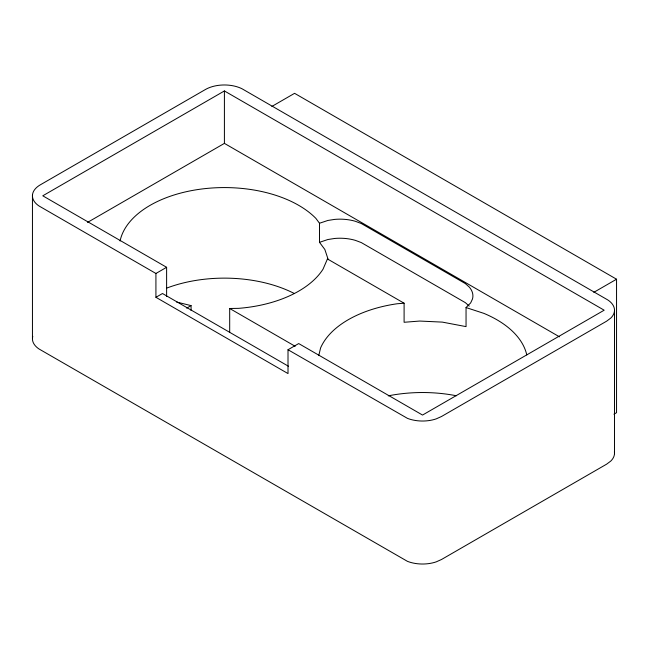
<?xml version="1.0" encoding="UTF-8"?>
<svg xmlns="http://www.w3.org/2000/svg" width="649" height="649" viewBox="0 0 649 649"><rect width="100%" height="100%" fill="white"/><g stroke="black" fill="none" stroke-linecap="round" stroke-linejoin="round"><path stroke-width="0.97" d="M318.773 355.595L320.565 347.994A105.073 60.665 0 0 1 397.18 303.756L404.1 303.213L404.1 322.277L419.692 321.052L442.342 322.115L466.047 326.617L466.047 307.553L470.663 302.905L472.496 298.954A33.967 19.608 0 0 0 469.219 287.028L465.365 283.597L361.29 223.516L355.36 221.285A33.967 19.608 0 0 0 334.689 219.394L327.859 220.457L319.511 223.256L319.511 242.328L324.857 249.5L328.216 259.616M288.01 349.738L407.45 418.354A26.852 15.503 0 0 0 436.209 418.873L441.531 416.488L606.645 321.166L610.766 318.091A26.852 15.503 0 0 0 607.797 299.952L242.166 88.848A26.852 15.503 0 0 0 205.417 89.513L40.303 184.843A26.852 15.503 0 0 0 39.151 206.058L155.922 273.48L155.922 297.307L288.01 373.573L288.01 349.738L298.702 343.564L422.54 415.06L604.17 310.198L224.408 90.949L42.777 195.803L166.615 267.299L166.615 296.544M271.858 106.444L294.581 93.326L616.55 279.216L616.55 412.683L613.93 414.192M87.526 222.404L224.408 143.38L559.479 336.831M155.922 273.48L166.615 267.299M155.922 297.307L162.485 293.518L288.456 366.247M186.701 308.137L191.074 305.614L191.074 310.547M593.827 292.334L616.55 279.216M319.511 242.328L327.859 239.522L334.689 238.459A33.967 19.608 0 0 1 355.36 240.357L361.29 242.58L465.365 302.661L469.219 306.093M229.689 332.158L229.689 308.486L238.589 308.348A105.073 60.665 0 0 0 323.04 269.157L327.437 258.951L404.1 303.213M176.56 302.012L191.074 305.614M466.047 307.553L483.846 313.362A105.073 60.665 0 0 1 526.761 354.914M229.689 308.486L295.173 346.29M319.511 223.256L315.876 218.38A105.073 60.665 0 0 0 203.802 188.754A105.073 60.665 0 0 0 120.081 240.982M614.498 310.684L614.498 453.683M224.408 90.949L224.408 143.38M32.45 195.317L32.45 338.316M388.264 395.849A105.081 60.665 0 0 1 456.352 395.752M166.444 288.197A105.081 60.665 0 0 1 294.127 293.413M614.392 451.736A26.852 15.503 0 0 1 610.766 461.082L606.645 464.157L441.531 559.487L436.209 561.864A26.852 15.503 0 0 1 407.45 561.344L39.151 349.057A26.852 15.503 0 0 1 32.766 336.377"/></g></svg>
